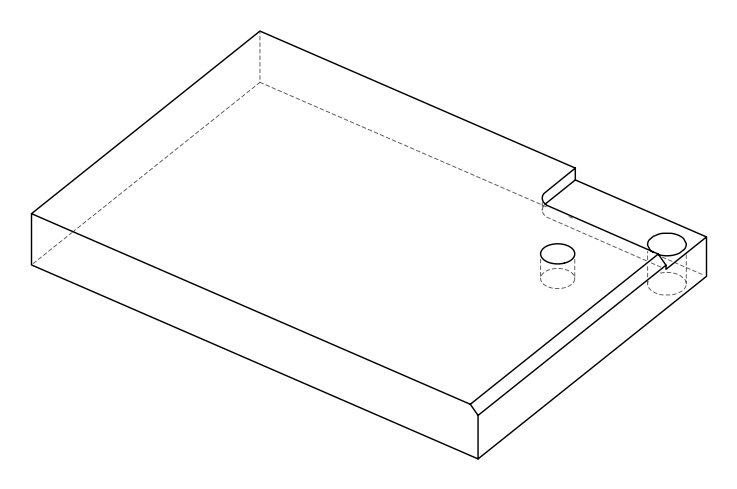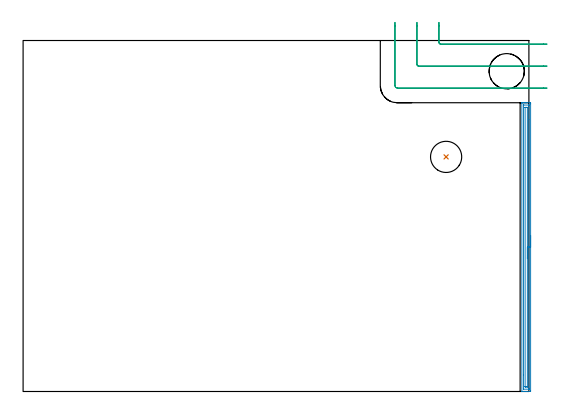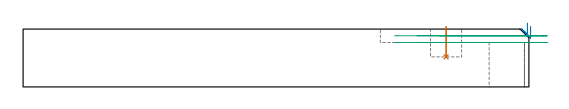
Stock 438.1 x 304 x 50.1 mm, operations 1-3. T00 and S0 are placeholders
(PLAN: 4 operations, 2 tool changes, 10 min)
(1 INDEXABLE_INSERT_DRILL_BLIND_HOLE_FROM_SOLID | STEP1POCKET | UGT0302_006 | 0.11 min | 13784 mm3)
(2 AREA_MILL | FG_CHAMFER_SURFACE | UGT0205_001 | 6.21 min | 7352 mm3)
(3 MILL_CORNER_NOTCH_RECTANGULAR | CORNER_NOTCH_RECTANGULAR | UGT0201_109 | Follow Part, ap 6.35, ae 75% | 1.95 min | 79799 mm3)
(4 MILL_THROUGH_HOLE_FROM_SOLID_MATERIAL | STEP1HOLE | UGT0201_109 | Circular | 1.69 min | 28120 mm3)
(TOOL UGT0302_006 | Indexable Insert Drill 27mm | D27 PA180 FL50 Z2)
(TOOL UGT0205_001 | Chamfer Mill 20 x 3 x 45 deg. | D20 FL50 Z2)
(TOOL UGT0201_109 | End Mill 25.4 mm | D25.4 FL25 Z2)
(OP 1 INDEXABLE_INSERT_DRILL_BLIND_HOLE_FROM_SOLID)
G17 G21 G94 G90
T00 M6
G54
G17 G0 G90 X366.4 Y203.2 S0 M3
G43 Z60.1 H0
G94 G81 G98 Z26. F250. R52.1
G80
M5
M2
(OP 2 AREA_MILL)
G17 G21 G94 G90
T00 M6
G54
G17 G0 G90 X439.6 Y135.05 S1061 M3
G43 Z60.1 H0
Z52.5
G94 G1 Y135.012 Z51.628 F250.
Y134.898 Z50.764
Y134.709 Z49.912
Y134.447 Z49.08
Y134.113 Z48.274
Y133.71 Z47.5
Y133.242 Z46.764
Y132.71 Z46.072
Y132.121 Z45.429
Y131.478 Z44.84
Y130.786 Z44.308
Y130.05 Z43.84
Y129.276 Z43.437
Y128.47 Z43.103
Y127.638 Z42.841
Y126.786 Z42.652
Y125.922 Z42.538
Y125.05 Z42.5
Y0.601
X439.598 Y0.282 Z42.501
X439.593 Y0.01 Z42.504
X439.286 Y0. Z42.81
X435.8 Z46.295
X435.23 Z46.867
X434.928 Z47.168
X434.359 Z47.738
X434.057 Z48.039
X433.453 Z48.647
X432.918 Z49.182
X432.314 Z49.786
X432.217 Z49.882
X432.108 Y0.001 Z49.984
X432.068 Y0.002 Z50.023
X432.003 Y0.01 Z50.088
X432. Y0.155 Z50.1
Y249.945
X432.002 Y250.09 Z50.088
X432.107 Y250.098 Z49.985
X432.217 Y250.1 Z49.882
X433.453 Z48.647
X434.057 Z48.039
X434.359 Z47.738
X434.928 Z47.168
X435.231 Z46.867
X435.797 Z46.297
X436.387 Z45.708
X439.002 Z43.095
X439.286 Y250.097 Z42.81
X439.593 Y250.09 Z42.504
X439.598 Y249.818 Z42.5
X439.6 Y249.499
Y249.178
Y125.05
X438.186 Z43.914
X438.185 Y2.385 Z43.915
X438.181 Y2.057 Z43.919
X438.179 Y2.019 Z43.921
X438.173 Y2.01 Z43.927
X438.145 Y2.006 Z43.955
X438.045 Y2.002 Z44.055
X437.919 Y2. Z44.181
X433.56 Y2.001 Z48.54
X433.449 Y2.007 Z48.651
X433.43 Y2.009 Z48.67
X433.421 Y2.044 Z48.679
X433.417 Y2.147 Z48.683
X433.415 Y2.385 Z48.685
X433.414 Y14.417 Z48.686
X433.415 Y247.715 Z48.685
X433.419 Y248.044 Z48.681
X433.421 Y248.081 Z48.679
X433.427 Y248.09 Z48.673
X433.455 Y248.094 Z48.645
X433.555 Y248.098 Z48.545
X433.681 Y248.1 Z48.419
X438.04 Y248.099 Z44.06
X438.151 Y248.093 Z43.949
X438.17 Y248.091 Z43.93
X438.179 Y248.056 Z43.921
X438.183 Y247.953 Z43.917
X438.185 Y247.715 Z43.915
X438.186 Y235.619 Z43.914
Y125.05
X436.772 Z45.328
X436.771 Y4.169 Z45.329
X436.77 Y4.068 Z45.33
X436.768 Y4.034 Z45.332
X436.765 Y4.014 Z45.335
X436.753 Y4.01 Z45.347
X436.672 Y4.007 Z45.428
X435.965 Y4. Z46.135
X435.8 Z46.3
X435.093 Y4.001 Z47.007
X434.928 Y4.003 Z47.172
X434.874 Y4.006 Z47.226
X434.836 Y4.01 Z47.264
X434.833 Y4.067 Z47.267
X434.83 Y4.169 Z47.27
X434.829 Y4.271 Z47.271
Y245.931
X434.83 Y246.032 Z47.27
X434.832 Y246.066 Z47.268
X434.835 Y246.086 Z47.265
X434.847 Y246.09 Z47.253
X434.928 Y246.093 Z47.172
X435.635 Y246.1 Z46.465
X435.8 Z46.3
X436.507 Z45.593
X436.672 Y246.097 Z45.428
X436.726 Y246.094 Z45.374
X436.764 Y246.09 Z45.336
X436.767 Y246.033 Z45.333
X436.77 Y245.931 Z45.33
X436.771 Y245.829 Z45.329
X436.772 Y125.05 Z45.328
Y124.178 Z45.366
Y123.314 Z45.48
Y122.462 Z45.669
Y121.63 Z45.932
Y120.824 Z46.265
Y120.05 Z46.668
Y119.314 Z47.137
Y118.622 Z47.668
Y117.979 Z48.257
Y117.39 Z48.901
Y116.858 Z49.593
Y116.39 Z50.328
Y115.987 Z51.102
Y115.653 Z51.908
Y115.391 Z52.74
Y115.202 Z53.592
Y115.088 Z54.457
Y115.05 Z55.328
G0 Z60.1
M5
M2
(OP 3 MILL_CORNER_NOTCH_RECTANGULAR)
G17 G21 G94 G90
T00 M6
G54
G17 G0 G90 X360.2 Y319.7 S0 M3
G43 Z60.1 H0
Z44.3
G94 G1 Y316.7 F250.
Y302.164 F500.
G3 X361.464 Y300.9 R1.27
G1 X450.8
X453.8 F250.
G0 Z60.1
X341.15 Y319.7
Z44.3
G1 Y316.7
Y283.114 F500.
G3 X342.414 Y281.85 R1.27
G1 X450.8
X453.8 F250.
G0 Z60.1
X322.1 Y319.7
Z44.3
G1 Y316.7
Y264.9 F500.
G3 X324.2 Y262.8 R2.1
G1 X450.8
X453.8 F250.
G0 Z60.1
X360.2 Y319.7
Z38.5
G1 Y316.7
Y302.164 F500.
G3 X361.464 Y300.9 R1.27
G1 X450.8
X453.8 F250.
G0 Z60.1
X341.15 Y319.7
Z38.5
G1 Y316.7
Y283.114 F500.
G3 X342.414 Y281.85 R1.27
G1 X450.8
X453.8 F250.
G0 Z60.1
X322.1 Y319.7
Z38.5
G1 Y316.7
Y264.9 F500.
G3 X324.2 Y262.8 R2.1
G1 X450.8
X453.8 F250.
G0 Z60.1
M5
M2
